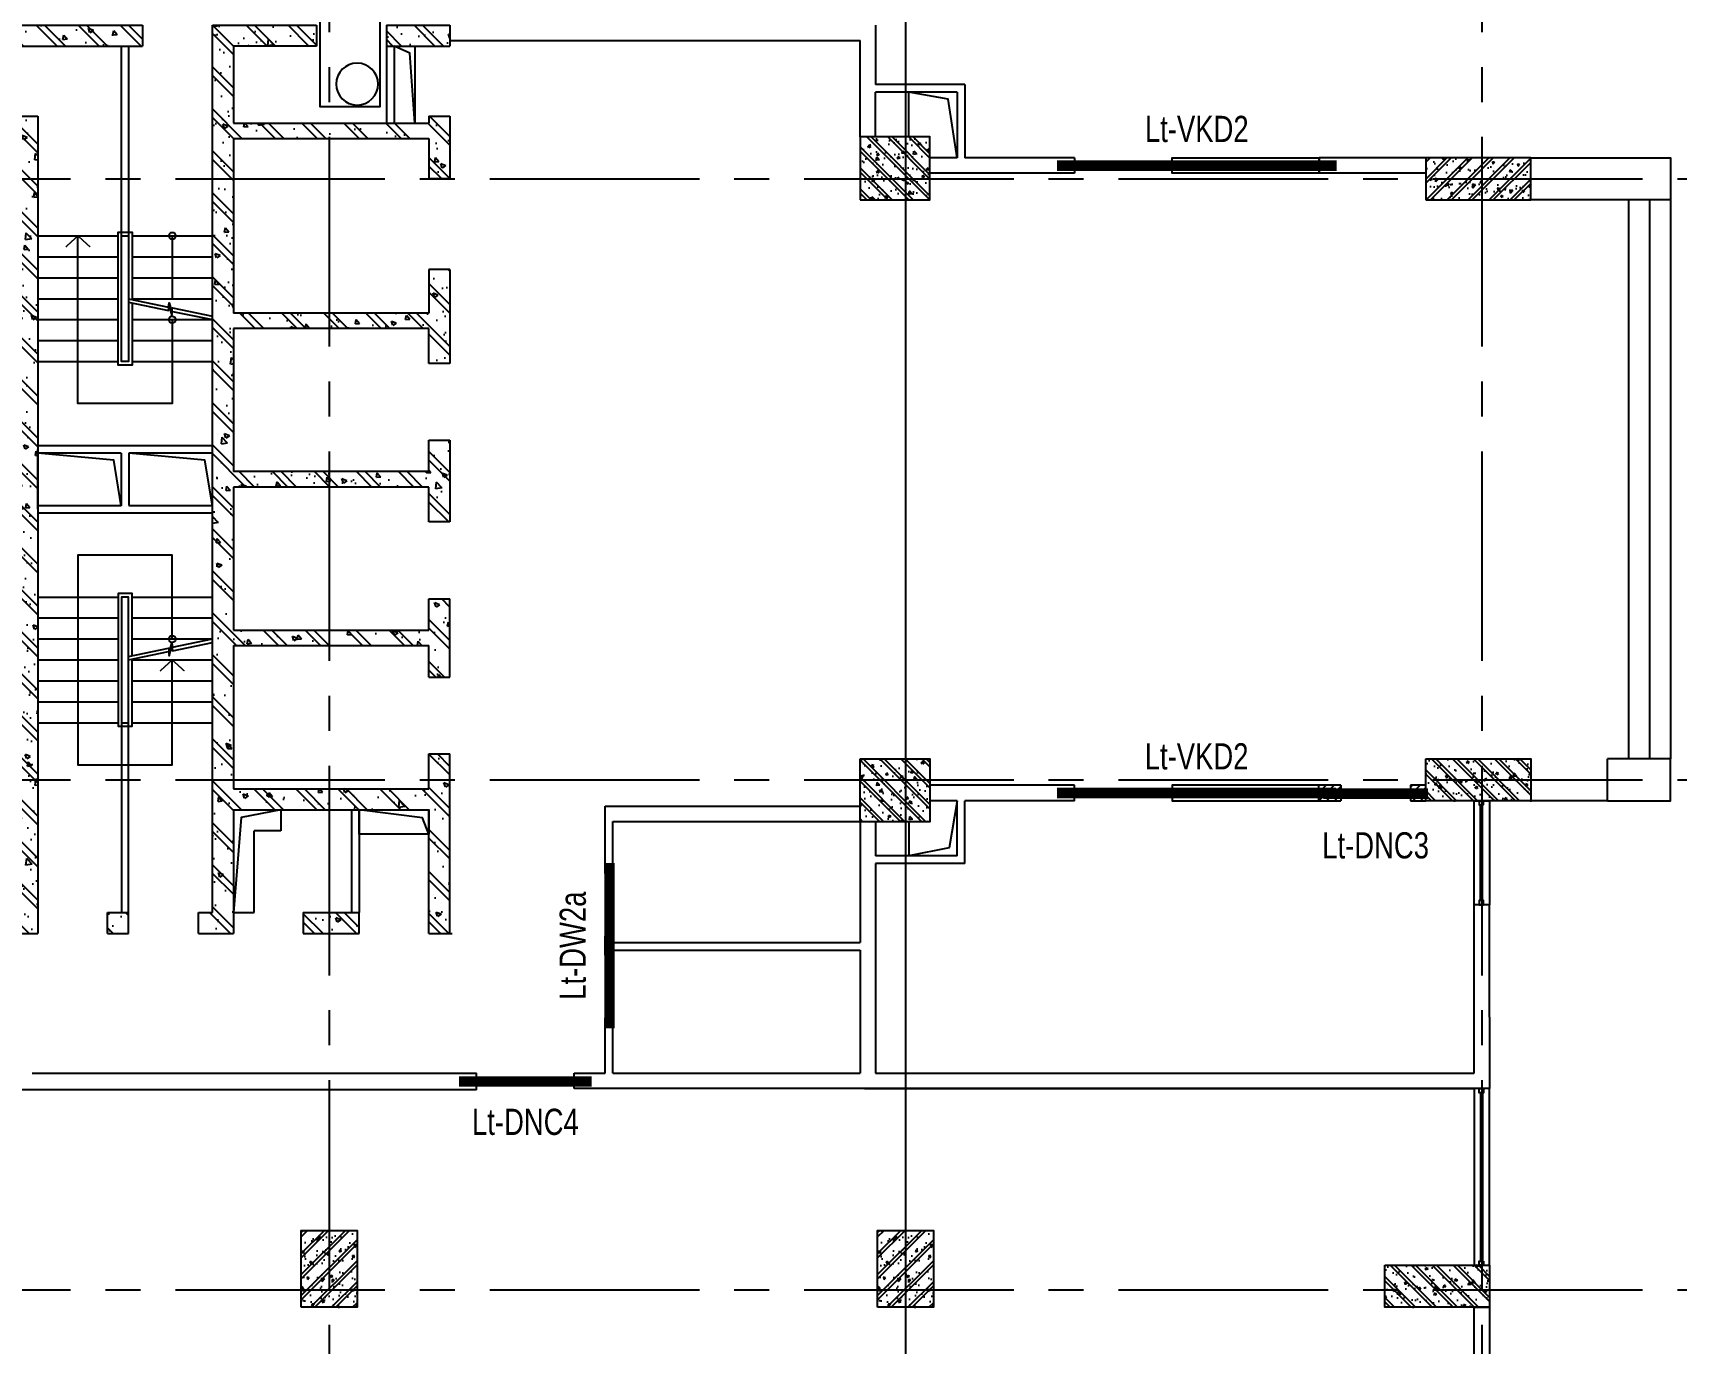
# Model space of a CAD drawing. Header units: millimetres. Extents: x 0 to 132458, y 0 to 365310.
# Drawn here: x 85085 to 108607, y 310568 to 329322 of the extents above; entities that cross this region are included whole.
import ezdxf
from ezdxf.enums import TextEntityAlignment as Align

# ---------------------------------------------------------------- set-up
doc = ezdxf.new("R2010")
doc.units = ezdxf.units.MM
doc.header["$LTSCALE"] = 400
doc.linetypes.add('CENTER2', pattern=[1.125, 0.75, -0.125, 0.125, -0.125])
doc.layers.get('0').update_dxf_attribs({"lineweight": 5})
for name, color, linetype in [('CDC.01.AXIS', 160, 'CENTER2'), ('CDC.02.DIM', 1, 'Continuous'), ('CDC.03.BORDER', 3, 'Continuous'), ('CDC.05.STEEL', 4, 'Continuous'), ('CDC.06.TEXT', 2, 'Continuous'), ('CDC.09.COLUMN', 4, 'Continuous'), ('CDC.10.HATCH', 9, 'Continuous'), ('CDC.11.NOTE', 8, 'Continuous'), ('CDC.14.STEELNUM', 9, 'Continuous'), ('KCS_LANH_TO', 3, 'Continuous')]:
    doc.layers.add(name, color=color, linetype=linetype)
doc.styles.add('KCS_SMTEXT', font='arial.ttf', dxfattribs={"width": 0.7})
pattern_1 = [(130, (3569452.56, -372898.05), (-358.63009, -31.376067), [37.5, -412.5]), (185, (3569452.56, -372898.05), (69.37567, 376.09607), [30, -330]), (79.5486, (3569422.67, -372900.67), (-289.25469, 344.71977), [31.870095, -350.571056]), (133.8158, (3569452.56, -372798.05), (-533.62052, -82.75951), [56.25, -618.75]), (83.3644, (3569408.1, -372804.95), (-467.33135, 487.05894), [47.80514, -525.8565]), (188.8158, (3569452.56, -372798.05), (-467.33097, 487.0593), [45, -495]), (159, (3569402.56, -372823.05), (-298.453526, -201.309445), [37.5, -412.5]), (214, (3569402.56, -372823.05), (-121.657666, 362.57502), [30, -330]), (108.5486, (3569377.7, -372839.83), (-420.111314, 161.26525), [31.870095, -350.571056]), (142.5, (3569452.56, -372898.05), (-6.079928, 166.446927), [0, -326, 0, -335, 0, -331.25]), (172.5, (3569452.56, -372898.05), (-131.534769, 197.205856), [0, -191, 0, -318.5, 0, -126.25]), (212.5, (3569564.06, -372898.05), (-266.911218, -11.277436), [0, -125, 0, -390, 0, -517.5]), (222.5, (3569614.06, -372898.05), (-291.593085, 50.05249), [0, -162.5, 0, -259, 0, -367.5]), (135, (3569452.56, -372898.05), (150.26019, 150.26019), []), (135, (3569452.56, -372836.8), (150.26019, 150.26019), [])]

# ---------------------------------------------------------------- blocks, each defined once
blk = doc.blocks.new('ctht1 a')
at = {"layer": 'CDC.10.HATCH', "ltscale": 10}
h = blk.add_hatch(dxfattribs=at)
h.set_pattern_fill('BETONG', color=256, scale=100, style=0, pattern_type=2)
h.set_pattern_definition([(50, (5738611.56, 163803.75), (717.2602, -62.7521), [75, -825]), (355, (5738611.56, 163803.75), (-138.7513, 752.1921), [60, -660]), (100.4514, (5738671.3, 163798.5), (578.5094, 689.4395), [63.7402, -701.1421]), (46.1842, (5738611.6, 164003.75), (1067.241, -165.519), [112.5, -1237.5]), (96.6356, (5738700.5, 163990), (934.6627, 974.118), [95.6103, -1051.713]), (351.1842, (5738611.6, 164003.7), (934.662, 974.1186), [90, -990]), (21, (5738711.56, 163953.75), (596.9071, -402.6189), [75, -825]), (326, (5738711.56, 163953.75), (243.3153, 725.15), [60, -660]), (71.4514, (5738761.3, 163920.2), (840.2226, 322.5305), [63.7402, -701.1421]), (37.5, (5738611.56, 163803.75), (12.15986, 332.89385), [0, -652, 0, -670, 0, -662.5]), (7.5, (5738611.56, 163803.75), (263.06954, 394.4117), [0, -382, 0, -637, 0, -252.5]), (327.5, (5738388.56, 163803.75), (533.82244, -22.55487), [0, -250, 0, -780, 0, -1035]), (317.5, (5738288.56, 163803.75), (583.1862, 100.105), [0, -325, 0, -518, 0, -735]), (45, (5738611.56, 163803.75), (-300.5204, 300.5204), []), (45, (5738611.56, 163926.25), (-300.5204, 300.5204), [])])
h.paths.add_polyline_path([(5709835, 500919), (5708925, 500919), (5708925, 500619), (5709835, 500619)], flags=17)
h.paths.add_polyline_path([(5715125, 500919), (5713326, 500919), (5713326, 500619), (5715125, 500619)])
h.paths.add_polyline_path([(5715125, 499619), (5714825, 499619), (5714825, 487919), (5715125, 487919)])
h.paths.add_polyline_path([(5711024, 488219), (5710225, 488219), (5710225, 487919), (5711024, 487919)], flags=17)
h.paths.add_polyline_path([(5713525, 488219), (5713525, 487919), (5713823, 487919), (5713823, 488219)])
h.paths.add_polyline_path([(5712525, 487919), (5712525, 488219), (5712325, 488219), (5712325, 500919), (5711636, 500919), (5710834, 500919), (5710834, 500619), (5712025, 500619), (5712025, 499519), (5709225, 499519), (5709225, 499619), (5708925, 499619), (5708925, 498724), (5709225, 498724), (5709225, 499299), (5712025, 499299), (5712025, 496799), (5709225, 496799), (5709225, 497424), (5708925, 497424), (5708925, 496079), (5709225, 496079), (5709225, 496579), (5712025, 496579), (5712025, 494529), (5709225, 494529), (5709225, 494979), (5708925, 494979), (5708925, 493809), (5709225, 493809), (5709225, 494309), (5712025, 494309), (5712025, 492259), (5709225, 492259), (5709225, 492709), (5708925, 492709), (5708925, 491589), (5709225, 491589), (5709225, 492039), (5712025, 492039), (5712025, 489989), (5709225, 489989), (5709225, 490489), (5708925, 490489), (5708925, 487919), (5709225, 487919), (5709225, 489689), (5712025, 489689), (5712025, 488186), (5712025, 487919)])
at = {"layer": 'CDC.03.BORDER'}
for p, q in [((5709425, 500619), (5709425, 499519)), ((5709725, 500619), (5709725, 499519)), ((5709835, 500619), (5709835, 499519))]:
    blk.add_line(p, q, dxfattribs=at)
at = {"layer": 'CDC.03.BORDER', "ltscale": 10}
for p, q in [((5712324, 494794), (5713519, 494794)), ((5713519, 494794), (5713519, 494044)), ((5713629, 494794), (5714824, 494794)), ((5713629, 494794), (5713629, 494044)), ((5712324, 493934), (5714824, 493934)), ((5710225, 489689), (5710225, 488219)), ((5710335, 489689), (5710335, 488219)), ((5711345, 489689), (5711345, 489390)), ((5711345, 489390), (5711725, 489390)), ((5711725, 488219), (5711725, 489390)), ((5712025, 488219), (5711725, 488219))]:
    blk.add_line(p, q, dxfattribs=at)
at = {"layer": 'CDC.03.BORDER', "ltscale": 70}
blk.add_line((5708925, 487919), (5708895, 487919), dxfattribs=at)
at = {"layer": 'CDC.03.BORDER', "ltscale": 10}
for points in [[(5714824, 494904), (5712324, 494904)], [(5713519, 494044), (5712324, 494044)], [(5714824, 494044), (5713629, 494044)], [(5709225, 489339), (5709225, 489339), (5709525, 489339), (5709525, 489339), (5710225, 489339), (5710225, 489689), (5709225, 489689), (5709225, 489339), (5709225, 489339)]]:
    blk.add_lwpolyline(points, dxfattribs=at)
blk.add_lwpolyline([(5713525, 492734), (5713625, 492734), (5713625, 488219), (5713525, 488219)], close=True, dxfattribs=at)
blk.add_circle((5710253, 500076), 300, dxfattribs=at)
at = {"layer": 'CDC.09.COLUMN'}
for p, q in [((5708925, 500919), (5708925, 500619)), ((5712025, 500619), (5712025, 499519)), ((5708925, 499619), (5708925, 498724)), ((5709225, 499619), (5709225, 499519)), ((5712325, 489459), (5712325, 499519)), ((5712025, 499299), (5709225, 499299)), ((5709225, 499299), (5709225, 498724)), ((5712025, 499299), (5712025, 496799)), ((5709225, 498724), (5708925, 498724)), ((5708925, 497424), (5708925, 496079)), ((5708925, 497424), (5709225, 497424)), ((5709225, 497424), (5709225, 496799)), ((5709225, 496799), (5712025, 496799)), ((5709225, 496579), (5712025, 496579)), ((5709225, 496079), (5709225, 496579)), ((5712025, 496579), (5712025, 494529)), ((5708925, 496079), (5709225, 496079)), ((5709225, 494979), (5708925, 494979)), ((5708925, 494979), (5708925, 493809)), ((5709225, 494529), (5709225, 494979)), ((5709225, 494529), (5712025, 494529)), ((5709225, 494309), (5712025, 494309)), ((5709225, 493809), (5709225, 494309)), ((5712025, 494309), (5712025, 492259)), ((5708925, 493809), (5709225, 493809)), ((5708925, 491589), (5708925, 492709)), ((5709225, 492709), (5708925, 492709)), ((5709225, 492259), (5709225, 492709)), ((5712025, 492259), (5709225, 492259)), ((5709225, 491589), (5709225, 492039)), ((5712025, 492039), (5709225, 492039)), ((5712025, 492039), (5712025, 489989)), ((5709225, 491589), (5708925, 491589)), ((5708925, 487919), (5708925, 490489)), ((5709225, 490489), (5708925, 490489)), ((5709225, 489989), (5709225, 490489)), ((5712025, 489989), (5709225, 489989)), ((5709225, 487919), (5709225, 489689)), ((5712025, 489689), (5709225, 489689)), ((5712025, 489689), (5712025, 488186)), ((5710225, 487919), (5710225, 488219))]:
    blk.add_line(p, q, dxfattribs=at)
at = {"layer": 'CDC.09.COLUMN', "ltscale": 10}
for p, q in [((5709835, 500919), (5708925, 500919)), ((5709835, 500919), (5709835, 500619)), ((5712325, 500919), (5710834, 500919)), ((5710834, 500919), (5710834, 500619)), ((5712325, 500919), (5711636, 500919)), ((5712244, 500919), (5712244, 500919)), ((5712325, 488219), (5712325, 500919)), ((5715125, 500919), (5713326, 500919)), ((5713326, 500919), (5713326, 500619)), ((5715125, 500919), (5715125, 500619)), ((5709835, 500619), (5708925, 500619)), ((5710834, 500619), (5712025, 500619)), ((5715125, 500619), (5713326, 500619)), ((5709225, 499619), (5708925, 499619)), ((5714825, 499619), (5714825, 487919)), ((5715125, 499619), (5714825, 499619)), ((5715125, 499619), (5715125, 487919)), ((5712025, 499519), (5709225, 499519)), ((5714825, 493994), (5714825, 494844)), ((5711024, 488219), (5710225, 488219)), ((5711024, 488219), (5711024, 487919)), ((5712025, 488186), (5712025, 487919)), ((5712025, 488186), (5712025, 488186)), ((5712525, 488219), (5712325, 488219)), ((5712525, 487919), (5712525, 488219)), ((5713825, 488219), (5713525, 488219)), ((5713525, 487919), (5713525, 488219)), ((5713825, 487919), (5713825, 488219)), ((5709225, 487919), (5708925, 487919)), ((5711024, 487919), (5710225, 487919)), ((5712525, 487919), (5712025, 487919)), ((5713825, 487919), (5713525, 487919)), ((5713605, 487919), (5713605, 487919)), ((5715125, 487919), (5714825, 487919)), ((5714905, 487919), (5714905, 487919))]:
    blk.add_line(p, q, dxfattribs=at)
at = {"layer": 'CDC.10.HATCH', "ltscale": 10}
for points in [[(5709425, 499519), (5709498, 500518), (5709725, 500619)], [(5712324, 494042), (5712432, 494692), (5713519, 494794)], [(5713629, 494042), (5713737, 494692), (5714824, 494794)], [(5709225, 489339), (5709319, 489575), (5710225, 489689)], [(5711345, 489689), (5711912, 489580), (5712025, 488219)]]:
    blk.add_lwpolyline(points, dxfattribs=at)
at = {"layer": 'CDC.11.NOTE', "ltscale": 10}
blk.add_lwpolyline([(5709925, 501152), (5710788, 501152), (5710788, 499755), (5709925, 499755)], close=True, dxfattribs=at)
blk = doc.blocks.new('T1')
at = {"layer": 'CDC.10.HATCH'}
h = blk.add_hatch(dxfattribs=at)
h.set_pattern_fill('CHAU-01', color=256, scale=50, style=0, pattern_type=2)
h.set_pattern_definition(pattern_1)
h.paths.add_polyline_path([(1822430, -87448), (1822780, -87448), (1822780, -86848), (1822430, -86848)])
h.paths.add_polyline_path([(1822430, -87748), (1822780, -87748), (1822780, -87448), (1822430, -87448)])
h.paths.add_polyline_path([(1821780, -87748), (1822430, -87748), (1822430, -87448), (1821780, -87448)])
h.paths.add_polyline_path([(1821780, -87448), (1822430, -87448), (1822430, -86848), (1821780, -86848)])
h = blk.add_hatch(dxfattribs=at)
h.set_pattern_fill('CHAU-01', color=256, scale=50, style=0, pattern_type=2)
h.set_pattern_definition([(230, (3571949.5, -190745.43), (-358.63009, 31.376067), [37.5, -412.5]), (175, (3571949.5, -190745.43), (69.37567, -376.09607), [30, -330]), (280.4514, (3571919.62, -190742.8), (-289.25469, -344.71977), [31.870095, -350.571056]), (226.1842, (3571949.5, -190845.43), (-533.62052, 82.75951), [56.25, -618.75]), (276.6356, (3571905.04, -190838.53), (-467.33135, -487.05894), [47.80514, -525.8565]), (171.1842, (3571949.5, -190845.43), (-467.33097, -487.0593), [45, -495]), (201, (3571899.5, -190820.43), (-298.453526, 201.309445), [37.5, -412.5]), (146, (3571899.5, -190820.43), (-121.657666, -362.57502), [30, -330]), (251.4514, (3571874.64, -190803.65), (-420.111314, -161.26525), [31.870095, -350.571056]), (217.5, (3571949.51, -190745.43), (-6.079928, -166.446927), [0, -326, 0, -335, 0, -331.25]), (187.5, (3571949.51, -190745.43), (-131.534769, -197.205856), [0, -191, 0, -318.5, 0, -126.25]), (147.5, (3572061.01, -190745.43), (-266.911218, 11.277436), [0, -125, 0, -390, 0, -517.5]), (137.5, (3572111, -190745.43), (-291.593085, -50.05249), [0, -162.5, 0, -259, 0, -367.5]), (225, (3571949.51, -190745.43), (150.26019, -150.26019), []), (225, (3571949.51, -190806.68), (150.26019, -150.26019), [])])
h.paths.add_polyline_path([(1829880, -87748), (1831270, -87748), (1831270, -87398), (1829880, -87398)])
h.paths.add_polyline_path([(1829880, -87398), (1831270, -87398), (1831270, -87148), (1829880, -87148)])
h.paths.add_polyline_path([(1831270, -87398), (1831380, -87398), (1831380, -87148), (1831270, -87148)])
h.paths.add_polyline_path([(1831270, -87748), (1831380, -87748), (1831380, -87398), (1831270, -87398)])
h = blk.add_hatch(dxfattribs=at)
h.set_pattern_fill('CHAU-01', color=256, scale=50, style=0, pattern_type=2)
h.set_pattern_definition(pattern_1)
h.paths.add_polyline_path([(1822430, -96048), (1822780, -96048), (1822780, -96648), (1822430, -96648)])
h.paths.add_polyline_path([(1822430, -95748), (1822780, -95748), (1822780, -96048), (1822430, -96048)])
h.paths.add_polyline_path([(1821780, -95748), (1822430, -95748), (1822430, -96048), (1821780, -96048)])
h.paths.add_polyline_path([(1821780, -96048), (1822430, -96048), (1822430, -96648), (1821780, -96648)])
h = blk.add_hatch(dxfattribs=at)
h.set_pattern_fill('CHAU-01', color=256, scale=50, style=0, pattern_type=2)
h.set_pattern_definition([(130, (3571949.5, 7250.04), (-358.63009, -31.376067), [37.5, -412.5]), (185, (3571949.5, 7250.04), (69.37567, 376.09607), [30, -330]), (79.5486, (3571919.62, 7247.43), (-289.25469, 344.71977), [31.870095, -350.571056]), (133.8158, (3571949.5, 7350.04), (-533.62052, -82.75951), [56.25, -618.75]), (83.3644, (3571905.04, 7343.14), (-467.33135, 487.05894), [47.80514, -525.8565]), (188.8158, (3571949.5, 7350.04), (-467.33097, 487.0593), [45, -495]), (159, (3571899.5, 7325.04), (-298.453526, -201.309445), [37.5, -412.5]), (214, (3571899.5, 7325.04), (-121.657666, 362.57502), [30, -330]), (108.5486, (3571874.64, 7308.27), (-420.111314, 161.26525), [31.870095, -350.571056]), (142.5, (3571949.51, 7250.04), (-6.079928, 166.446927), [0, -326, 0, -335, 0, -331.25]), (172.5, (3571949.51, 7250.04), (-131.534769, 197.205856), [0, -191, 0, -318.5, 0, -126.25]), (212.5, (3572061.01, 7250.04), (-266.911218, -11.277436), [0, -125, 0, -390, 0, -517.5]), (222.5, (3572111, 7250.04), (-291.593085, 50.05249), [0, -162.5, 0, -259, 0, -367.5]), (135, (3571949.51, 7250.04), (150.26019, 150.26019), []), (135, (3571949.51, 7311.3), (150.26019, 150.26019), [])])
h.paths.add_polyline_path([(1829880, -95748), (1831270, -95748), (1831270, -96098), (1829880, -96098)])
h.paths.add_polyline_path([(1829880, -96098), (1831270, -96098), (1831270, -96348), (1829880, -96348)])
h.paths.add_polyline_path([(1831270, -96098), (1831380, -96098), (1831380, -96348), (1831270, -96348)])
h.paths.add_polyline_path([(1831270, -95748), (1831380, -95748), (1831380, -96098), (1831270, -96098)])
h = blk.add_hatch(dxfattribs=at)
h.set_pattern_fill('CHAU-01', color=256, scale=50, style=0, pattern_type=2)
h.set_pattern_definition([(230, (3561303.07, 189402.67), (-358.63009, 31.376067), [37.5, -412.5]), (175, (3561303.07, 189402.67), (69.37567, -376.09607), [30, -330]), (280.4514, (3561273.18, 189405.28), (-289.25469, -344.71977), [31.870095, -350.571056]), (226.1842, (3561303.07, 189302.67), (-533.62052, 82.75951), [56.25, -618.75]), (276.6356, (3561258.6, 189309.56), (-467.33135, -487.05894), [47.80514, -525.8565]), (171.1842, (3561303.07, 189302.67), (-467.33097, -487.0593), [45, -495]), (201, (3561253.07, 189327.67), (-298.453526, 201.309445), [37.5, -412.5]), (146, (3561253.07, 189327.67), (-121.657666, -362.57502), [30, -330]), (251.4514, (3561228.2, 189344.44), (-420.111314, -161.26525), [31.870095, -350.571056]), (217.5, (3561303.07, 189402.67), (-6.079928, -166.446927), [0, -326, 0, -335, 0, -331.25]), (187.5, (3561303.07, 189402.67), (-131.534769, -197.205856), [0, -191, 0, -318.5, 0, -126.25]), (147.5, (3561414.57, 189402.67), (-266.911218, 11.277436), [0, -125, 0, -390, 0, -517.5]), (137.5, (3561464.57, 189402.67), (-291.593085, -50.05249), [0, -162.5, 0, -259, 0, -367.5]), (225, (3561303.07, 189402.67), (150.26019, -150.26019), []), (225, (3561303.07, 189341.42), (150.26019, -150.26019), [])])
h.paths.add_polyline_path([(1814280, -103348), (1814580, -103348), (1814580, -102498), (1814280, -102498)])
h.paths.add_polyline_path([(1814280, -103598), (1814580, -103598), (1814580, -103348), (1814280, -103348)])
h.paths.add_polyline_path([(1813780, -103598), (1814280, -103598), (1814280, -103348), (1813780, -103348)])
h.paths.add_polyline_path([(1813780, -103348), (1814280, -103348), (1814280, -102498), (1813780, -102498)])
h = blk.add_hatch(dxfattribs=at)
h.set_pattern_fill('CHAU-01', color=256, scale=50, style=0, pattern_type=2)
h.set_pattern_definition([(230, (3569553.07, 189402.67), (-358.63009, 31.376067), [37.5, -412.5]), (175, (3569553.07, 189402.67), (69.37567, -376.09607), [30, -330]), (280.4514, (3569523.18, 189405.28), (-289.25469, -344.71977), [31.870095, -350.571056]), (226.1842, (3569553.07, 189302.67), (-533.62052, 82.75951), [56.25, -618.75]), (276.6356, (3569508.6, 189309.56), (-467.33135, -487.05894), [47.80514, -525.8565]), (171.1842, (3569553.07, 189302.67), (-467.33097, -487.0593), [45, -495]), (201, (3569503.07, 189327.67), (-298.453526, 201.309445), [37.5, -412.5]), (146, (3569503.07, 189327.67), (-121.657666, -362.57502), [30, -330]), (251.4514, (3569478.2, 189344.44), (-420.111314, -161.26525), [31.870095, -350.571056]), (217.5, (3569553.07, 189402.67), (-6.079928, -166.446927), [0, -326, 0, -335, 0, -331.25]), (187.5, (3569553.07, 189402.67), (-131.534769, -197.205856), [0, -191, 0, -318.5, 0, -126.25]), (147.5, (3569664.57, 189402.67), (-266.911218, 11.277436), [0, -125, 0, -390, 0, -517.5]), (137.5, (3569714.57, 189402.67), (-291.593085, -50.05249), [0, -162.5, 0, -259, 0, -367.5]), (225, (3569553.07, 189402.67), (150.26019, -150.26019), []), (225, (3569553.07, 189341.42), (150.26019, -150.26019), [])])
h.paths.add_polyline_path([(1822530, -103348), (1822830, -103348), (1822830, -102498), (1822530, -102498)])
h.paths.add_polyline_path([(1822530, -103598), (1822830, -103598), (1822830, -103348), (1822530, -103348)])
h.paths.add_polyline_path([(1822030, -103598), (1822530, -103598), (1822530, -103348), (1822030, -103348)])
h.paths.add_polyline_path([(1822030, -103348), (1822530, -103348), (1822530, -102498), (1822030, -102498)])
h = blk.add_hatch(dxfattribs=at)
h.set_pattern_fill('CHAU-01', color=256, scale=50, style=0, pattern_type=2)
h.set_pattern_definition([(130, (3571359.47, 0), (-358.63009, -31.376067), [37.5, -412.5]), (185, (3571359.47, 0), (69.37567, 376.09607), [30, -330]), (79.5486, (3571329.6, -2.6), (-289.25469, 344.71977), [31.870095, -350.571056]), (133.8158, (3571359.47, 100), (-533.62052, -82.75951), [56.25, -618.75]), (83.3644, (3571315, 93.1), (-467.33135, 487.05894), [47.80514, -525.8565]), (188.8158, (3571359.47, 100), (-467.33097, 487.0593), [45, -495]), (159, (3571309.47, 75), (-298.453526, -201.309445), [37.5, -412.5]), (214, (3571309.47, 75), (-121.657666, 362.57502), [30, -330]), (108.5486, (3571284.6, 58.22), (-420.111314, 161.26525), [31.870095, -350.571056]), (142.5, (3571359.47, 0), (-6.079928, 166.446927), [0, -326, 0, -335, 0, -331.25]), (172.5, (3571359.47, 0), (-131.534769, 197.205856), [0, -191, 0, -318.5, 0, -126.25]), (212.5, (3571470.97, 0), (-266.911218, -11.277436), [0, -125, 0, -390, 0, -517.5]), (222.5, (3571520.97, 0), (-291.593085, 50.05249), [0, -162.5, 0, -259, 0, -367.5]), (135, (3571359.47, 0), (150.26019, 150.26019), []), (135, (3571359.47, 61.25), (150.26019, 150.26019), [])])
h.paths.add_polyline_path([(1829290, -102998), (1830680, -102998), (1830680, -103348), (1829290, -103348)])
h.paths.add_polyline_path([(1829290, -103348), (1830680, -103348), (1830680, -103598), (1829290, -103598)])
h.paths.add_polyline_path([(1830680, -103348), (1830790, -103348), (1830790, -103598), (1830680, -103598)])
h.paths.add_polyline_path([(1830680, -102998), (1830790, -102998), (1830790, -103348), (1830680, -103348)])
at = {"layer": 'CDC.05.STEEL', "ltscale": 2000}
for points in [[(1821780, -87748), (1822780, -87748), (1822780, -86848), (1821780, -86848)], [(1829880, -87748), (1831380, -87748), (1831380, -87148), (1829880, -87148)], [(1821780, -95748), (1822780, -95748), (1822780, -96648), (1821780, -96648)], [(1829880, -95748), (1831380, -95748), (1831380, -96348), (1829880, -96348)], [(1813780, -103598), (1813780, -102498), (1814580, -102498), (1814580, -103598)], [(1822030, -103598), (1822030, -102498), (1822830, -102498), (1822830, -103598)], [(1829290, -102998), (1830790, -102998), (1830790, -103598), (1829290, -103598)]]:
    blk.add_lwpolyline(points, close=True, dxfattribs=at)
blk = doc.blocks.new('up thang t1')
at = {"layer": 'CDC.11.NOTE', "ltscale": 10}
for p, q in [((5405157, 412816), (5404007, 412816)), ((5406507, 412816), (5405357, 412816)), ((5405157, 412516), (5404007, 412516)), ((5406507, 412516), (5405357, 412516)), ((5405157, 412216), (5404007, 412216)), ((5406507, 412216), (5405357, 412216)), ((5405157, 411916), (5404007, 411916)), ((5406507, 411916), (5405357, 411916)), ((5405157, 411616), (5404007, 411616)), ((5406507, 411616), (5405357, 411616)), ((5405157, 411316), (5404007, 411316)), ((5406507, 411316), (5405357, 411316)), ((5405157, 411016), (5404007, 411016)), ((5406507, 411016), (5405357, 411016)), ((5405157, 407646), (5404007, 407646)), ((5406507, 407646), (5405357, 407646)), ((5405157, 407346), (5404007, 407346)), ((5406507, 407346), (5405357, 407346)), ((5405157, 407046), (5404007, 407046)), ((5406507, 407046), (5405357, 407046)), ((5405157, 406746), (5404007, 406746)), ((5406507, 406746), (5405357, 406746)), ((5405157, 406446), (5404007, 406446)), ((5406507, 406446), (5405357, 406446)), ((5405157, 406146), (5404007, 406146)), ((5406507, 406146), (5405357, 406146)), ((5405157, 405846), (5404007, 405846)), ((5406507, 405846), (5405357, 405846))]:
    blk.add_line(p, q, dxfattribs=at)
for points in [[(5405157, 411855), (5405157, 410966), (5405357, 410966), (5405357, 412866), (5405157, 412866), (5405157, 411905)], [(5405207, 411866), (5405207, 411016), (5405307, 411016), (5405307, 412816), (5405207, 412816), (5405207, 411916)], [(5405157, 406806), (5405157, 407696), (5405357, 407696), (5405357, 405796), (5405157, 405796), (5405157, 406756)], [(5405207, 406796), (5405207, 407646), (5405307, 407646), (5405307, 405846), (5405207, 405846), (5405207, 406746)]]:
    blk.add_lwpolyline(points, dxfattribs=at)
at = {"layer": 'CDC.11.NOTE'}
for points in [[(5405207, 411916), (5404637, 411797), (5404625, 411857), (5404590, 411724), (5404577, 411784), (5404007, 411666)], [(5405207, 411866), (5404637, 411747), (5404625, 411807), (5404590, 411674), (5404577, 411734), (5404007, 411616)], [(5405207, 406796), (5404637, 406914), (5404625, 406854), (5404590, 406987), (5404577, 406927), (5404007, 407046)], [(5405207, 406746), (5404637, 406864), (5404625, 406804), (5404590, 406937), (5404577, 406877), (5404007, 406996)]]:
    blk.add_lwpolyline(points, dxfattribs=at)

msp = doc.modelspace()

# ---------------------------------------------------------------- hatches: boundary and pattern name
at = {"layer": 'CDC.10.HATCH', "ltscale": 10}
h = msp.add_hatch(dxfattribs=at)
h.set_pattern_fill('ANSI31', color=256, scale=25, style=0)
h.set_pattern_definition([(45, (103490.28, 318332.425), (-56.1266, 56.1266), [])])
h.paths.add_polyline_path([(104805.1, 318552.4), (104805.1, 318332.4), (105025.1, 318332.4), (105025.1, 318552.4)])
h.paths.add_polyline_path([(103805.1, 318332.4), (103805.1, 318552.4), (103490.3, 318552.4), (103490.3, 318332.4)])

# ---------------------------------------------------------------- linework, layer by layer
at = {"layer": 'CDC.01.AXIS', "ltscale": 10}
for p, q in [((89325.4, 345832.4), (89325.4, 296032.4)), ((97575.4, 345832.4), (97575.4, 296032.4)), ((105825.4, 345832.4), (105825.4, 296032.4)), ((97575.4, 330806.2), (97575.4, 296032.4)), ((10625.1, 327232.4), (111025.4, 327232.4)), ((10625.1, 318632.4), (111025.4, 318632.4)), ((10625.1, 311332.4), (111025.4, 311332.4))]:
    msp.add_line(p, q, dxfattribs=at)
at = {"layer": 'CDC.03.BORDER', "ltscale": 10}
for p, q in [((97145.1, 329432.4), (97145.1, 328582.4)), ((91055.3, 329212.4), (96925.1, 329212.4)), ((96925.1, 327832.4), (96925.1, 329212.4)), ((98425.1, 328582.4), (97145.1, 328582.4)), ((97145.1, 327832.4), (97145.1, 328472.4)), ((98315.1, 328472.4), (97145.1, 328472.4)), ((97625.1, 327832.4), (97625.1, 328472.4)), ((98315.1, 328472.4), (98315.1, 327532.4)), ((98425.1, 328582.4), (98425.1, 327532.4)), ((98315.1, 327532.4), (97925.1, 327532.4)), ((99995.4, 327532.4), (98425.1, 327532.4)), ((99995.4, 327532.5), (99995.4, 327312.4)), ((103495.4, 327312.4), (103495.4, 327532.5)), ((105025.3, 327532.4), (103495.4, 327532.4)), ((107625.1, 318332.4), (107625.4, 318932.4)), ((99995.3, 318332.4), (99995.3, 318552.4)), ((103805.1, 318552.4), (103805.1, 318332.4)), ((104805.1, 318552.4), (104805.1, 318332.4)), ((93275.4, 318252.4), (96925.5, 318252.4)), ((93275.4, 317291.4), (93275.4, 318252.4)), ((98315.1, 318332.4), (97925.1, 318332.4)), ((98315.1, 317542.4), (98315.1, 318332.4)), ((99995.3, 318332.4), (98425.1, 318332.4)), ((98425.1, 317432.4), (98425.1, 318332.4)), ((107625.1, 318332.4), (106525.1, 318332.4)), ((93385.4, 318032.4), (96925.5, 318032.4)), ((93385.4, 317291.4), (93385.4, 318032.4)), ((96925.5, 318032.4), (96925.5, 316302.5)), ((97145.1, 318032.4), (97145.1, 317542.3)), ((97145.1, 318032.4), (97145.1, 317542.3)), ((97625.1, 318032.4), (97625.1, 317542.4)), ((97625.1, 318032.4), (97625.1, 317542.4)), ((98315.1, 317542.4), (97145.1, 317542.3)), ((98315.1, 317542.4), (97145.1, 317542.3)), ((98425.1, 317432.4), (97145.1, 317432.3)), ((98425.1, 317432.4), (97145.1, 317432.3)), ((97145.1, 317432.3), (97145.5, 314432.5)), ((93385.4, 317291.4), (93275.4, 317291.4)), ((105715.4, 314432.5), (105715.4, 316842.4)), ((93275.4, 316122.6), (93275.4, 316391.4)), ((93385.4, 316391.4), (93275.4, 316391.4)), ((93385.4, 316302.5), (93385.4, 316391.4)), ((93385.4, 316302.5), (96925.5, 316302.5)), ((93385.4, 316122.6), (93385.4, 316192.5)), ((93385.4, 316192.5), (96925.5, 316192.5)), ((96925.3, 316192.5), (96925.5, 314432.5)), ((96925.5, 316192.5), (96925.5, 314432.5)), ((93385.4, 316122.6), (93275.4, 316122.6)), ((93385.4, 315222.6), (93275.4, 315222.6)), ((93275.4, 314432.5), (93275.4, 315222.6)), ((93385.4, 314432.5), (93385.4, 315222.6)), ((85075.4, 314432.5), (91435.4, 314432.5)), ((91435.4, 314195), (91435.4, 314432.5)), ((91435.4, 314195), (91435.4, 314415)), ((92835.4, 314432.5), (93275.4, 314432.5)), ((92835.4, 314212.5), (92835.4, 314432.5)), ((93385.4, 314432.5), (96925.5, 314432.5)), ((97145.5, 314432.5), (105715.4, 314432.5)), ((91435.4, 314195), (84855.4, 314195)), ((105715.3, 314212.5), (92835.4, 314212.5)), ((96990.1, 314212.5), (105715.4, 314212.5)), ((105935.4, 314212.5), (105715.4, 314212.5)), ((105715.4, 314212.5), (105715.4, 314212.5))]:
    msp.add_line(p, q, dxfattribs=at)
at = {"layer": 'CDC.03.BORDER'}
for p, q in [((108525.1, 327532.4), (108525.4, 318932.4)), ((107925.4, 326932.4), (107925.4, 318932.4)), ((108225.4, 326932.4), (108225.4, 318932.4))]:
    msp.add_line(p, q, dxfattribs=at)
at = {"layer": 'CDC.03.BORDER', "ltscale": 10}
for points in [[(86455.3, 324617.4), (86355.3, 324617.4), (86355.3, 329132.4), (86455.3, 329132.4)], [(106525.1, 327532.4), (108525.1, 327532.4), (108525.1, 326932.4), (106525.1, 326932.4)], [(105715.4, 306752.5), (105715.4, 311082.4), (105935.4, 311082.4), (105935.4, 306752.5)]]:
    msp.add_lwpolyline(points, close=True, dxfattribs=at)
for points in [[(99995.4, 327312.4), (97925.1, 327312.4)], [(105025.3, 327312.4), (103495.4, 327312.4)], [(107625.1, 318332.4), (108525.1, 318332.4), (108525.4, 318932.4), (107625.4, 318932.4)], [(99995.3, 318552.4), (97925.1, 318552.4)], [(103805.1, 318552.4), (103490.3, 318552.4)], [(103490.3, 318332.4), (103490.3, 318552.4)], [(104805.1, 318332.4), (105025.3, 318332.4), (105025.3, 318552.4), (104805.1, 318552.4)], [(103490.3, 318332.4), (103805.1, 318332.4)], [(105935.4, 315232.5), (105935.4, 316842.4), (105715.4, 316842.4)], [(105935.4, 315232.5), (105935.4, 315232.5), (105935.4, 314212.5), (105935.4, 314212.5)]]:
    msp.add_lwpolyline(points, dxfattribs=at)
at = {"layer": 'CDC.10.HATCH', "ltscale": 10}
for points in [[(98315.1, 327532.4), (98186.2, 328372.4), (97625.1, 328472.4)], [(98315.1, 318332.4), (98200.2, 317656.2), (97625.1, 317542.4)]]:
    msp.add_lwpolyline(points, dxfattribs=at)
at = {"layer": 'CDC.11.NOTE', "const_width": 20}
for points in [[(85555.4, 326257.4), (85730.4, 326417.4), (85905.4, 326257.4)], [(86905.3, 320187.4), (87080.3, 320347.4), (87255.3, 320187.4)]]:
    msp.add_lwpolyline(points, dxfattribs=at)
at = {"layer": 'CDC.11.NOTE', "ltscale": 300}
for points in [[(87080.4, 325217.4), (87080.4, 324017.4), (85730.4, 324017.4), (85730.4, 326417.4)], [(87080.4, 326417.4), (87080.4, 325517.4)], [(87080.4, 320647.4), (87080.4, 321847.4), (85730.4, 321847.4), (85730.4, 318847.4), (87080.4, 318847.4), (87080.4, 320347.4)]]:
    msp.add_lwpolyline(points, dxfattribs=at)
at = {"layer": 'CDC.11.NOTE'}
for points in [[(105715.4, 316842.4), (105715.4, 318332.4), (105935.4, 318332.4), (105935.4, 316842.4)], [(105848.3, 318272.4), (105848.3, 318332.4), (105788.3, 318332.4), (105788.3, 318272.4)], [(105848.3, 316842.4), (105848.3, 316902.4), (105788.3, 316902.4), (105788.3, 316842.4)], [(105715.4, 314212.5), (105715.4, 311682.4), (105935.4, 311682.4), (105935.4, 314212.5)], [(105848.3, 314212.5), (105848.3, 314152.5), (105788.3, 314152.5), (105788.3, 314212.5)], [(105848.3, 311742.4), (105848.3, 311682.4), (105788.3, 311682.4), (105788.3, 311742.4)]]:
    msp.add_lwpolyline(points, close=True, dxfattribs=at)
for points in [[(105805.4, 317630.8), (105805.4, 318272.4)], [(105835.4, 317630.8), (105835.4, 318272.4)], [(105805.4, 316902.4), (105805.4, 317630.8)], [(105835.4, 316902.4), (105835.4, 317630.8)], [(105805.4, 314152.5), (105805.4, 311742.4)], [(105835.4, 314152.5), (105835.4, 311742.4)], [(105835.4, 311682.4), (105835.4, 311682.4)]]:
    msp.add_lwpolyline(points, dxfattribs=at)
for centre in [(87080.4, 326417.4), (87080.4, 325217.4), (87080.3, 320647.4)]:
    msp.add_circle(centre, 50, dxfattribs=at)
at = {"layer": 'CDC.14.STEELNUM', "ltscale": 10}
for points in [[(103495.4, 327312.5), (101395.4, 327312.5), (101395.4, 327532.5), (103495.4, 327532.5)], [(103490.3, 318552.4), (101395.3, 318552.4), (101395.3, 318332.4), (103490.3, 318332.4)]]:
    msp.add_lwpolyline(points, close=True, dxfattribs=at)
at = {"layer": 'KCS_LANH_TO', "color": 2, "linetype": 'ByBlock', "ltscale": 10, "const_width": 150}
for points in [[(99745.4, 327422.5), (103745.4, 327422.5)], [(99745.3, 318442.4), (103740.3, 318442.4)], [(103555.1, 318433.7), (105055.1, 318433.7)], [(91185.4, 314313.7), (93085.4, 314313.7)]]:
    msp.add_lwpolyline(points, dxfattribs=at)
at = {"layer": 'KCS_LANH_TO', "color": 1, "linetype": 'ByBlock', "ltscale": 10, "const_width": 150}
msp.add_lwpolyline([(93337.9, 315072.6), (93337.9, 317441.4)], dxfattribs=at)

# ---------------------------------------------------------------- block references
msp.add_blockref('T1', (-1724854.6, 414680.1))
at = {"ltscale": 10, "xscale": -1}
msp.add_blockref('ctht1 a', (5799979.9, -171486.8), dxfattribs=at)
at = {"layer": 'CDC.02.DIM', "xscale": -1}
msp.add_blockref('up thang t1', (5491662.5, -86398.3), dxfattribs=at)

# ---------------------------------------------------------------- texts
at = {"layer": 'CDC.06.TEXT', "ltscale": 10, "style": 'KCS_SMTEXT', "width": 0.75}
for s, rotation, p in [('Lt-VKD2', 360, (101745.4, 327760)), ('Lt-VKD2', 360, (101742.8, 318779.9)), ('Lt-DW2a', 90, (93000.4, 316257)), ('Lt-DNC4', 360, (92135.4, 313548.6))]:
    msp.add_text(s, height=375, rotation=rotation, dxfattribs=at).set_placement(p, align=Align.CENTER)
msp.add_text('Lt-DNC3', height=375, dxfattribs=at).set_placement((104305.1, 317505.9), align=Align.CENTER)

doc.saveas('drawing.dxf')
